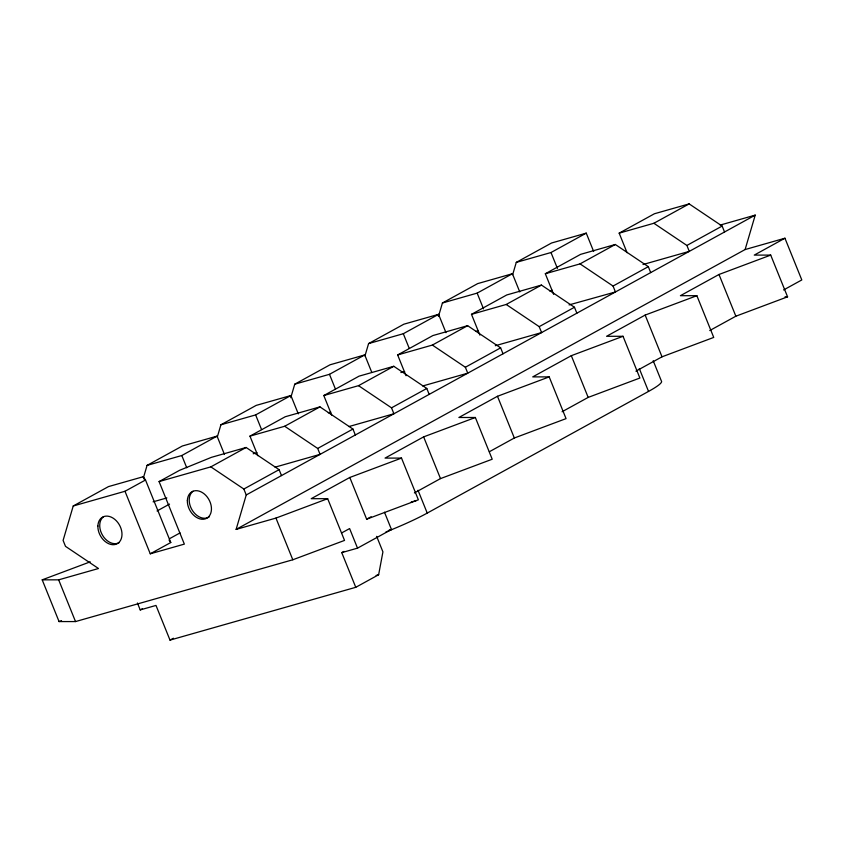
<?xml version="1.0" encoding="UTF-8"?>
<svg xmlns="http://www.w3.org/2000/svg" width="844" height="844" viewBox="0 0 844 844"><rect width="100%" height="100%" fill="white"/><g stroke="black" fill="none" stroke-linecap="round" stroke-linejoin="round"><path stroke-width="1.27" d="M137.435 603.006L140.22 609.917L155.992 605.433L170.003 640.111L355.767 587.308L378.639 574.732L382.923 551.87L376.656 536.362M145.506 479.993L124.996 491.271L150.264 553.801L170.773 542.523L145.506 479.993L143.216 476.723L108.486 486.598L73.228 505.989L63.1 540.413L65.494 546.342L98.495 568.518L58.658 579.839L42.2 579.839L59.059 621.564L75.517 621.574L292.805 559.772L344.531 540.413L327.672 498.688L311.214 498.688L349.796 477.472L401.512 458.092L418.371 499.817L366.655 519.197L349.796 477.472M143.448 477.683L147.067 465.392L182.325 446.001L217.056 436.126L224.462 454.462M217.288 437.087L220.906 424.785L256.165 405.405L290.895 395.53L298.301 413.866M327.672 498.688L275.956 518.079L236.12 529.399L246.237 494.964L243.842 489.035L210.852 466.869L159.083 481.576L184.351 544.116L150.264 553.801M290.769 397.714L294.746 384.189L330.015 364.798L364.735 354.934L371.645 372.046M364.977 355.883L368.585 343.592L403.854 324.202L438.574 314.337L445.98 332.673M438.447 316.521L442.425 302.996L477.693 283.605L512.413 273.73L519.767 291.929M512.656 274.69L516.275 262.389L551.533 243.009L586.253 233.134L593.659 251.47M236.12 529.399L745.104 249.55L755.232 215.114L720.206 225.074M147.067 465.392L181.798 455.517L217.056 436.126M220.906 424.785L255.637 414.921L290.895 395.53M294.746 384.189L329.476 374.314L364.735 354.934M368.585 343.592L403.316 333.718L438.574 314.337M442.425 302.996L477.155 293.121L512.413 273.73M516.275 262.389L550.995 252.525L586.253 233.134M159.083 481.576L179.593 470.308L211.39 457.353L246.11 447.478L279.1 469.654L281.495 475.583M257.863 455.697L249.961 436.137L285.23 416.746L319.95 406.882L352.94 429.058L355.345 434.987M331.713 415.1L323.801 395.541L359.069 376.15L393.789 366.285L426.79 388.451L429.185 394.38M406.038 375.728L397.651 354.944L432.909 335.553L467.629 325.678L500.629 347.855L503.024 353.784M479.888 335.121L471.49 314.337L506.748 294.957L541.468 285.082L574.469 307.258L576.863 313.187M553.653 294.356L545.329 273.741L580.588 254.36L615.308 244.486L648.308 266.662L650.703 272.591M627.071 252.704L619.169 233.144L654.427 213.754L689.147 203.889L722.147 226.065L724.542 231.984M210.852 466.869L246.11 447.478M249.961 436.137L284.692 426.262L319.95 406.882M323.801 395.541L358.531 385.666L393.789 366.285M397.651 354.944L432.371 345.069L467.629 325.678M471.49 314.337L506.21 304.473L541.468 285.082M545.329 273.741L580.05 263.877L615.308 244.486M619.169 233.144L653.889 223.27L689.147 203.889M157.047 510.958L169.528 504.1M243.842 489.035L279.1 469.654M284.692 426.262L317.682 448.438L352.94 429.058M358.531 385.666L391.521 407.842L426.79 388.451M432.371 345.069L465.361 367.245L500.629 347.855M506.21 304.473L539.2 326.649L574.469 307.258M580.05 263.877L613.05 286.042L648.308 266.662M653.889 223.27L686.889 245.446L722.147 226.065M246.237 494.964L755.232 215.114M169.633 538.63L180.036 532.912M414.393 492.949L440.494 478.601L492.21 459.22L475.351 417.495L423.635 436.875L385.054 458.092L401.512 458.092M489.372 451.73L514.334 438.004L566.05 418.624L549.191 376.899L497.475 396.279L458.893 417.485L475.351 417.495M562.072 411.756L588.173 397.408L639.889 378.028L623.03 336.292L571.314 355.683L532.733 376.888L549.191 376.899M635.912 371.16L662.012 356.812L713.729 337.421L696.87 295.695L645.154 315.076L606.572 336.292L623.03 336.292M709.751 330.553L735.852 316.205L787.568 296.824L770.709 255.099L718.993 274.479L680.412 295.695L696.87 295.695M783.612 289.946L801.8 279.944L784.941 238.219L754.251 255.099L770.709 255.099M140.22 609.917L142.488 608.672M341.672 532.933L349.616 528.566L357.518 548.146L341.757 552.63L355.767 587.308M366.655 519.197L371.16 516.728M170.003 640.111L173.431 638.233M341.757 552.63L344.014 551.385M357.518 548.146L391.458 529.494L384.474 512.213M385.951 531.952A57.677 6.53 -22 0 0 427.233 513.089L648.54 391.416A57.677 6.53 -22 0 0 661.453 381.161L653.203 360.736M42.2 579.839L90.224 561.84M59.059 621.564L61.517 620.646M475.889 331.418L478.39 330.69M549.813 291.022L552.314 290.304M643.001 264.531L689.284 251.375L686.889 245.446M745.104 249.55L784.941 238.219M400.889 372.573L404.635 371.508M495.322 345.723L541.605 332.578L539.2 326.649M328.295 412.822L330.795 412.104M422.728 385.972L467.755 373.175L465.361 367.245M253.2 453.766L256.956 452.7M348.888 426.568L393.916 413.771L391.521 407.842M73.228 505.989L124.996 491.271M153.102 501.832L166.859 497.928M275.049 467.165L320.076 454.367L317.682 448.438M411.176 502.053L416.208 500.629M389.031 530.18L391.458 529.494M376.118 575.45L378.639 574.732M569.067 304.906L615.445 291.971L613.05 286.042M785.036 296.824L787.568 296.824M169.053 540.076L170.773 542.523M718.993 274.479L735.852 316.205M645.154 315.076L662.012 356.812M639.309 368.585L648.54 391.416M550.995 252.525L557.42 268.413M571.314 355.683L588.173 397.408M477.155 293.121L483.528 308.883M497.475 396.279L514.334 438.004M403.316 333.718L409.245 348.393M423.635 436.875L440.494 478.601M418.012 490.258L427.233 513.089M329.476 374.314L335.406 388.989M255.637 414.921L261.566 429.585M275.956 518.079L292.805 559.772M181.798 455.517L186.735 467.745M143.216 476.723L144.197 479.17M58.658 579.839L75.517 621.574M119.194 542.639A15.181 10.94 61.2 0 1 102.599 535.381A15.181 10.94 61.2 0 1 103.569 516.676M209.47 516.686A15.181 10.94 61.2 0 1 192.432 510.504A15.181 10.94 61.2 0 1 193.044 491.24M97.883 526.044A15.181 10.94 61.2 0 0 115.586 544.391A15.181 10.94 61.2 0 0 116.335 520.79A15.181 10.94 61.2 0 0 97.883 526.044M187.357 500.608A15.181 10.94 61.2 0 0 205.06 518.954A15.181 10.94 61.2 0 0 205.809 495.365A15.181 10.94 61.2 0 0 187.357 500.608"/></g></svg>
